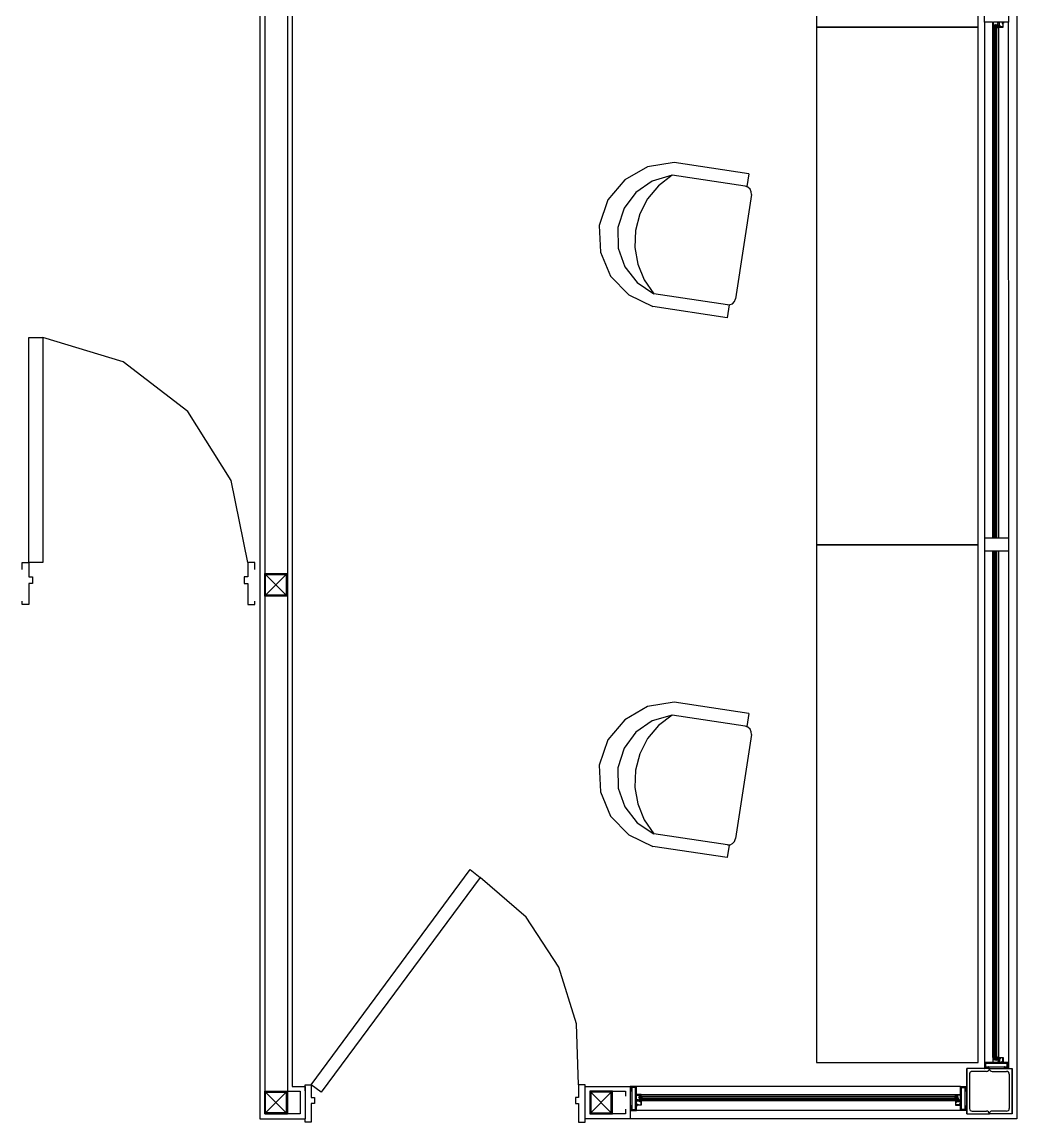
# Model space of a CAD drawing. Header units: metres. Extents: x 2 to 323, y -2 to 254.
# Drawn here: x 165.781 to 168.856, y 38.766 to 42.165 of the extents above; entities that cross this region are included whole.
import ezdxf

# ---------------------------------------------------------------- set-up
doc = ezdxf.new("R2010")
doc.units = ezdxf.units.M
for name, color, linetype in [('0-CARP', 7, 'Continuous'), ('0-CARPINTERIAS', 7, 'Continuous'), ('0-VISTA-005', 7, 'Continuous'), ('0-VISTA-010', 7, 'Continuous'), ('0-VISTA-015', 7, 'Continuous'), ('DURLOCK', 7, 'Continuous'), ('gris 0', 7, 'Continuous'), ('punta 01', 7, 'Continuous'), ('punta 02', 7, 'Continuous')]:
    doc.layers.add(name, color=color, linetype=linetype)

msp = doc.modelspace()

# ---------------------------------------------------------------- linework, layer by layer
for p, q in [((168.027, 41.696), (167.796, 41.731)), ((168.016, 41.658), (167.79, 41.692)), ((168.027, 41.696), (168.021, 41.657)), ((168.035, 41.632), (167.986, 41.31)), ((167.961, 41.291), (167.734, 41.325)), ((167.96, 41.251), (167.731, 41.286)), ((167.966, 41.291), (167.96, 41.251)), ((168.027, 40.028), (167.796, 40.063)), ((168.016, 39.989), (167.79, 40.023)), ((168.027, 40.028), (168.021, 39.988)), ((168.035, 39.964), (167.986, 39.642)), ((167.961, 39.623), (167.734, 39.657)), ((167.96, 39.583), (167.731, 39.617)), ((167.966, 39.622), (167.96, 39.583))]:
    msp.add_line(p, q)
for points in [[(167.796, 41.731), (167.714, 41.718), (167.644, 41.678), (167.592, 41.616), (167.565, 41.537), (167.569, 41.454), (167.6, 41.38), (167.656, 41.322), (167.731, 41.286)], [(167.79, 41.692), (167.729, 41.674), (167.678, 41.639), (167.642, 41.59), (167.622, 41.53), (167.623, 41.467), (167.644, 41.409), (167.682, 41.36), (167.734, 41.325)], [(167.79, 41.692), (167.748, 41.659), (167.714, 41.619), (167.69, 41.573), (167.677, 41.521), (167.675, 41.469), (167.684, 41.417), (167.704, 41.369), (167.734, 41.325)], [(168.035, 41.632), (168.034, 41.641), (168.031, 41.649), (168.024, 41.655), (168.016, 41.658)], [(167.961, 41.291), (167.97, 41.292), (167.977, 41.295), (167.983, 41.302), (167.986, 41.31)], [(167.796, 40.063), (167.714, 40.05), (167.644, 40.009), (167.592, 39.947), (167.565, 39.869), (167.569, 39.786), (167.6, 39.711), (167.656, 39.653), (167.731, 39.617)], [(167.79, 40.023), (167.729, 40.006), (167.678, 39.971), (167.642, 39.921), (167.622, 39.861), (167.623, 39.798), (167.644, 39.74), (167.682, 39.691), (167.734, 39.657)], [(167.79, 40.023), (167.748, 39.991), (167.714, 39.951), (167.69, 39.904), (167.677, 39.853), (167.675, 39.8), (167.684, 39.749), (167.704, 39.7), (167.734, 39.657)], [(168.035, 39.964), (168.034, 39.972), (168.031, 39.98), (168.024, 39.986), (168.016, 39.989)], [(167.961, 39.623), (167.97, 39.623), (167.977, 39.627), (167.983, 39.633), (167.986, 39.642)]]:
    msp.add_lwpolyline(points)
at = {"layer": '0-CARP'}
for p, q in [((168.756, 42.165), (168.756, 42.184)), ((168.779, 42.165), (168.756, 42.165)), ((168.781, 42.15), (168.781, 42.163)), ((168.782, 42.163), (168.782, 42.156)), ((168.782, 42.156), (168.787, 42.156)), ((168.787, 42.154), (168.783, 42.154)), ((168.783, 42.154), (168.783, 42.153)), ((168.792, 42.165), (168.784, 42.165)), ((168.785, 42.154), (168.784, 42.154)), ((168.786, 42.154), (168.785, 42.154)), ((168.787, 42.157), (168.787, 42.155)), ((168.789, 42.158), (168.788, 42.158)), ((168.788, 42.154), (168.788, 42.157)), ((168.793, 42.165), (168.792, 42.165)), ((168.792, 42.165), (168.792, 42.165)), ((168.792, 42.165), (168.792, 42.165)), ((168.797, 42.165), (168.793, 42.165)), ((168.793, 42.165), (168.793, 42.165)), ((168.793, 42.165), (168.793, 42.165)), ((168.796, 42.16), (168.794, 42.155)), ((168.794, 42.155), (168.794, 42.154)), ((168.795, 42.154), (168.795, 42.153)), ((168.798, 42.156), (168.796, 42.16)), ((168.797, 42.162), (168.797, 42.165)), ((168.8, 42.162), (168.797, 42.162)), ((168.798, 42.164), (168.798, 42.164)), ((168.798, 42.153), (168.798, 42.156)), ((168.801, 42.165), (168.799, 42.164)), ((168.813, 42.165), (168.799, 42.165)), ((168.799, 42.164), (168.801, 42.163)), ((168.799, 42.163), (168.8, 42.163)), ((168.801, 42.156), (168.799, 42.156)), ((168.799, 42.154), (168.802, 42.154)), ((168.8, 42.163), (168.801, 42.163)), ((168.802, 42.165), (168.801, 42.165)), ((168.801, 42.163), (168.801, 42.156)), ((168.801, 42.162), (168.801, 42.162)), ((168.802, 42.155), (168.802, 42.165)), ((168.812, 42.165), (168.81, 42.165)), ((168.81, 42.165), (168.81, 42.161)), ((168.81, 42.161), (168.812, 42.161)), ((168.812, 42.163), (168.813, 42.164)), ((168.812, 42.162), (168.812, 42.163)), ((168.812, 42.163), (168.812, 42.163)), ((168.813, 42.162), (168.812, 42.163)), ((168.813, 42.162), (168.812, 42.162)), ((168.812, 42.161), (168.812, 42.151)), ((168.813, 42.165), (168.813, 42.165)), ((168.813, 42.15), (168.813, 42.162)), ((168.814, 42.162), (168.813, 42.162)), ((168.83, 42.165), (168.814, 42.165)), ((168.814, 42.165), (168.814, 42.162)), ((168.83, 42.184), (168.83, 42.165)), ((168.786, 42.15), (168.781, 42.15)), ((168.783, 42.153), (168.783, 42.152)), ((168.783, 42.152), (168.786, 42.152)), ((168.784, 42.152), (168.785, 42.152)), ((168.785, 42.152), (168.786, 42.152)), ((168.787, 42.15), (168.785, 42.15)), ((168.785, 42.15), (168.785, 42.149)), ((168.786, 42.149), (168.787, 42.148)), ((168.787, 42.151), (168.787, 42.15)), ((168.788, 42.149), (168.788, 42.152)), ((168.795, 42.153), (168.795, 42.149)), ((168.795, 42.148), (168.799, 42.149)), ((168.799, 42.152), (168.798, 42.153)), ((168.798, 42.149), (168.798, 42.152)), ((168.798, 42.152), (168.799, 42.152)), ((168.8, 42.15), (168.798, 42.149)), ((168.802, 42.152), (168.799, 42.152)), ((168.799, 42.15), (168.813, 42.15)), ((168.8, 42.149), (168.8, 42.15)), ((168.804, 42.151), (168.804, 42.153)), ((168.812, 42.151), (168.804, 42.151)), ((168.83, 40.57), (168.756, 40.57)), ((168.756, 40.57), (168.756, 40.53)), ((168.83, 40.57), (168.83, 40.53)), ((168.83, 40.53), (168.756, 40.53)), ((168.786, 38.965), (168.781, 38.965)), ((168.781, 38.965), (168.781, 38.952)), ((168.782, 38.952), (168.782, 38.959)), ((168.782, 38.959), (168.787, 38.959)), ((168.783, 38.963), (168.786, 38.963)), ((168.783, 38.962), (168.783, 38.963)), ((168.783, 38.961), (168.783, 38.962)), ((168.787, 38.961), (168.783, 38.961)), ((168.784, 38.963), (168.785, 38.963)), ((168.785, 38.961), (168.784, 38.961)), ((168.785, 38.965), (168.785, 38.966)), ((168.787, 38.965), (168.785, 38.965)), ((168.785, 38.963), (168.786, 38.963)), ((168.786, 38.961), (168.785, 38.961)), ((168.786, 38.966), (168.787, 38.967)), ((168.787, 38.964), (168.787, 38.965)), ((168.787, 38.958), (168.787, 38.961)), ((168.788, 38.966), (168.788, 38.963)), ((168.788, 38.962), (168.788, 38.958)), ((168.794, 38.96), (168.794, 38.961)), ((168.796, 38.955), (168.794, 38.96)), ((168.795, 38.967), (168.799, 38.966)), ((168.795, 38.962), (168.795, 38.966)), ((168.795, 38.961), (168.795, 38.962)), ((168.798, 38.959), (168.796, 38.955)), ((168.8, 38.965), (168.798, 38.966)), ((168.798, 38.966), (168.798, 38.963)), ((168.798, 38.963), (168.799, 38.963)), ((168.799, 38.963), (168.798, 38.962)), ((168.798, 38.962), (168.798, 38.959)), ((168.799, 38.965), (168.813, 38.965)), ((168.802, 38.963), (168.799, 38.963)), ((168.799, 38.961), (168.802, 38.961)), ((168.801, 38.959), (168.799, 38.959)), ((168.8, 38.966), (168.8, 38.965)), ((168.801, 38.952), (168.801, 38.959)), ((168.802, 38.96), (168.802, 38.95)), ((168.812, 38.964), (168.804, 38.964)), ((168.804, 38.964), (168.804, 38.962)), ((168.812, 38.954), (168.812, 38.964)), ((168.813, 38.965), (168.813, 38.953)), ((168.779, 38.95), (168.756, 38.95)), ((168.756, 38.95), (168.756, 38.931)), ((168.756, 38.931), (168.757, 38.931)), ((168.757, 38.937), (168.757, 38.949)), ((168.757, 38.949), (168.773, 38.949)), ((168.757, 38.937), (168.757, 38.937)), ((168.757, 38.935), (168.757, 38.936)), ((168.757, 38.936), (168.757, 38.936)), ((168.768, 38.935), (168.757, 38.935)), ((168.757, 38.931), (168.757, 38.934)), ((168.757, 38.934), (168.762, 38.934)), ((168.759, 38.947), (168.759, 38.937)), ((168.826, 38.947), (168.759, 38.947)), ((168.759, 38.937), (168.826, 38.937)), ((168.762, 38.934), (168.762, 38.934)), ((168.762, 38.934), (168.763, 38.934)), ((168.763, 38.934), (168.768, 38.934)), ((168.768, 38.934), (168.768, 38.933)), ((168.769, 38.933), (168.769, 38.935)), ((168.775, 38.949), (168.81, 38.949)), ((168.792, 38.95), (168.784, 38.95)), ((168.789, 38.957), (168.788, 38.957)), ((168.793, 38.95), (168.792, 38.95)), ((168.792, 38.95), (168.792, 38.95)), ((168.792, 38.95), (168.792, 38.95)), ((168.797, 38.95), (168.793, 38.95)), ((168.793, 38.95), (168.793, 38.95)), ((168.793, 38.95), (168.793, 38.95)), ((168.8, 38.953), (168.797, 38.953)), ((168.797, 38.953), (168.797, 38.95)), ((168.798, 38.951), (168.798, 38.951)), ((168.799, 38.951), (168.801, 38.952)), ((168.799, 38.952), (168.8, 38.952)), ((168.801, 38.95), (168.799, 38.951)), ((168.813, 38.95), (168.799, 38.95)), ((168.8, 38.952), (168.801, 38.952)), ((168.801, 38.953), (168.801, 38.953)), ((168.802, 38.95), (168.801, 38.95)), ((168.81, 38.95), (168.81, 38.954)), ((168.81, 38.954), (168.812, 38.954)), ((168.812, 38.95), (168.81, 38.95)), ((168.813, 38.953), (168.812, 38.953)), ((168.812, 38.953), (168.812, 38.952)), ((168.813, 38.953), (168.812, 38.952)), ((168.812, 38.952), (168.812, 38.952)), ((168.812, 38.952), (168.813, 38.951)), ((168.812, 38.949), (168.828, 38.949)), ((168.814, 38.953), (168.813, 38.953)), ((168.813, 38.951), (168.813, 38.95)), ((168.814, 38.95), (168.814, 38.953)), ((168.83, 38.95), (168.814, 38.95)), ((168.816, 38.935), (168.816, 38.933)), ((168.828, 38.935), (168.817, 38.935)), ((168.817, 38.933), (168.817, 38.934)), ((168.817, 38.934), (168.822, 38.934)), ((168.822, 38.934), (168.823, 38.934)), ((168.823, 38.934), (168.823, 38.934)), ((168.823, 38.934), (168.828, 38.934)), ((168.826, 38.937), (168.826, 38.947)), ((168.828, 38.949), (168.828, 38.937)), ((168.828, 38.937), (168.828, 38.937)), ((168.828, 38.936), (168.828, 38.936)), ((168.828, 38.936), (168.828, 38.935)), ((168.828, 38.934), (168.828, 38.931)), ((168.828, 38.931), (168.83, 38.931)), ((168.83, 38.931), (168.83, 38.95)), ((167.68, 38.876), (167.661, 38.876)), ((167.661, 38.876), (167.661, 38.874)), ((167.661, 38.874), (167.664, 38.874)), ((167.664, 38.863), (167.663, 38.863)), ((167.663, 38.862), (167.665, 38.862)), ((167.664, 38.874), (167.664, 38.869)), ((167.664, 38.869), (167.664, 38.869)), ((167.664, 38.869), (167.664, 38.869)), ((167.664, 38.869), (167.664, 38.863)), ((167.665, 38.863), (167.665, 38.874)), ((167.665, 38.874), (167.665, 38.874)), ((167.665, 38.874), (167.665, 38.874)), ((167.667, 38.874), (167.667, 38.874)), ((167.667, 38.874), (167.678, 38.874)), ((167.678, 38.874), (167.678, 38.858)), ((167.68, 38.853), (167.68, 38.876)), ((168.681, 38.852), (168.681, 38.876)), ((168.681, 38.876), (168.701, 38.876)), ((168.694, 38.874), (168.683, 38.874)), ((168.683, 38.874), (168.683, 38.858)), ((168.694, 38.874), (168.694, 38.874)), ((168.696, 38.863), (168.696, 38.874)), ((168.696, 38.874), (168.696, 38.874)), ((168.696, 38.874), (168.696, 38.874)), ((168.698, 38.862), (168.696, 38.862)), ((168.698, 38.869), (168.697, 38.869)), ((168.697, 38.869), (168.698, 38.869)), ((168.7, 38.874), (168.698, 38.874)), ((168.698, 38.874), (168.698, 38.869)), ((168.698, 38.869), (168.698, 38.863)), ((168.698, 38.863), (168.698, 38.863)), ((168.701, 38.876), (168.7, 38.874)), ((167.678, 38.856), (167.678, 38.821)), ((167.68, 38.84), (167.68, 38.847)), ((167.68, 38.839), (167.68, 38.84)), ((167.68, 38.838), (167.68, 38.839)), ((167.68, 38.839), (167.68, 38.839)), ((167.68, 38.835), (167.68, 38.838)), ((167.68, 38.838), (167.68, 38.838)), ((167.68, 38.838), (167.68, 38.838)), ((167.683, 38.835), (167.68, 38.835)), ((167.68, 38.818), (167.68, 38.833)), ((167.68, 38.833), (167.681, 38.833)), ((167.68, 38.831), (167.681, 38.832)), ((167.68, 38.83), (167.68, 38.831)), ((167.69, 38.83), (167.68, 38.83)), ((167.681, 38.832), (167.682, 38.831)), ((167.695, 38.851), (167.682, 38.851)), ((167.682, 38.849), (167.689, 38.849)), ((167.682, 38.833), (167.682, 38.831)), ((167.682, 38.831), (167.689, 38.831)), ((167.682, 38.831), (167.682, 38.831)), ((167.682, 38.831), (167.682, 38.831)), ((167.683, 38.831), (167.683, 38.835)), ((167.684, 38.835), (167.689, 38.837)), ((167.689, 38.833), (167.684, 38.835)), ((167.687, 38.843), (167.687, 38.843)), ((167.688, 38.844), (167.69, 38.844)), ((167.691, 38.843), (167.688, 38.843)), ((167.689, 38.849), (167.689, 38.845)), ((167.689, 38.831), (167.689, 38.833)), ((167.692, 38.833), (167.689, 38.833)), ((167.69, 38.837), (167.69, 38.837)), ((167.691, 38.845), (167.691, 38.848)), ((167.691, 38.848), (167.692, 38.848)), ((167.691, 38.847), (167.691, 38.847)), ((167.691, 38.845), (167.691, 38.846)), ((167.691, 38.837), (167.692, 38.836)), ((167.691, 38.833), (167.691, 38.83)), ((167.692, 38.848), (167.693, 38.848)), ((167.692, 38.836), (167.696, 38.836)), ((167.693, 38.832), (167.692, 38.833)), ((167.694, 38.828), (167.692, 38.828)), ((167.693, 38.848), (167.693, 38.845)), ((167.693, 38.847), (167.693, 38.847)), ((167.693, 38.846), (167.693, 38.845)), ((167.695, 38.843), (167.693, 38.843)), ((167.695, 38.833), (167.693, 38.833)), ((167.693, 38.833), (167.693, 38.832)), ((167.693, 38.83), (167.693, 38.832)), ((167.694, 38.844), (167.695, 38.844)), ((167.694, 38.819), (167.694, 38.828)), ((167.695, 38.845), (167.695, 38.851)), ((167.695, 38.844), (167.695, 38.846)), ((167.695, 38.846), (167.696, 38.846)), ((167.695, 38.832), (167.695, 38.833)), ((167.695, 38.832), (167.695, 38.818)), ((167.696, 38.832), (167.695, 38.832)), ((167.696, 38.845), (167.696, 38.844)), ((167.697, 38.836), (167.696, 38.832)), ((168.664, 38.836), (168.665, 38.832)), ((168.666, 38.846), (168.665, 38.846)), ((168.665, 38.845), (168.665, 38.844)), ((168.669, 38.836), (168.665, 38.836)), ((168.665, 38.832), (168.666, 38.832)), ((168.666, 38.845), (168.666, 38.851)), ((168.666, 38.851), (168.679, 38.851)), ((168.666, 38.844), (168.666, 38.846)), ((168.668, 38.844), (168.666, 38.844)), ((168.666, 38.843), (168.669, 38.843)), ((168.666, 38.832), (168.666, 38.833)), ((168.666, 38.833), (168.668, 38.833)), ((168.666, 38.832), (168.666, 38.818)), ((168.667, 38.819), (168.667, 38.827)), ((168.667, 38.827), (168.669, 38.827)), ((168.668, 38.848), (168.668, 38.845)), ((168.668, 38.833), (168.668, 38.832)), ((168.668, 38.832), (168.669, 38.833)), ((168.668, 38.83), (168.668, 38.832)), ((168.67, 38.848), (168.669, 38.848)), ((168.669, 38.848), (168.669, 38.848)), ((168.669, 38.847), (168.669, 38.847)), ((168.669, 38.846), (168.669, 38.845)), ((168.67, 38.837), (168.669, 38.836)), ((168.669, 38.833), (168.672, 38.833)), ((168.67, 38.847), (168.67, 38.847)), ((168.67, 38.845), (168.67, 38.846)), ((168.67, 38.843), (168.673, 38.843)), ((168.671, 38.845), (168.671, 38.848)), ((168.674, 38.844), (168.671, 38.844)), ((168.671, 38.837), (168.671, 38.837)), ((168.671, 38.833), (168.671, 38.83)), ((168.671, 38.829), (168.681, 38.829)), ((168.679, 38.849), (168.672, 38.849)), ((168.672, 38.849), (168.672, 38.845)), ((168.677, 38.835), (168.672, 38.837)), ((168.672, 38.833), (168.677, 38.835)), ((168.672, 38.83), (168.672, 38.833)), ((168.679, 38.83), (168.672, 38.83)), ((168.674, 38.843), (168.674, 38.843)), ((168.678, 38.831), (168.678, 38.834)), ((168.678, 38.834), (168.681, 38.834)), ((168.68, 38.832), (168.679, 38.83)), ((168.679, 38.832), (168.679, 38.831)), ((168.679, 38.831), (168.679, 38.831)), ((168.679, 38.831), (168.679, 38.831)), ((168.681, 38.833), (168.68, 38.833)), ((168.681, 38.83), (168.68, 38.832)), ((168.681, 38.84), (168.681, 38.847)), ((168.681, 38.839), (168.681, 38.84)), ((168.681, 38.838), (168.681, 38.839)), ((168.681, 38.839), (168.681, 38.839)), ((168.681, 38.834), (168.681, 38.838)), ((168.681, 38.838), (168.681, 38.838)), ((168.681, 38.838), (168.681, 38.838)), ((168.681, 38.818), (168.681, 38.832)), ((168.681, 38.829), (168.681, 38.83)), ((168.683, 38.856), (168.683, 38.821)), ((167.664, 38.803), (167.661, 38.803)), ((167.661, 38.803), (167.661, 38.802)), ((167.661, 38.802), (167.68, 38.802)), ((167.665, 38.816), (167.663, 38.816)), ((167.663, 38.814), (167.664, 38.814)), ((167.664, 38.814), (167.664, 38.809)), ((167.664, 38.809), (167.664, 38.809)), ((167.664, 38.809), (167.664, 38.808)), ((167.664, 38.808), (167.664, 38.803)), ((167.665, 38.803), (167.665, 38.814)), ((167.665, 38.803), (167.665, 38.803)), ((167.665, 38.803), (167.665, 38.803)), ((167.678, 38.803), (167.667, 38.803)), ((167.667, 38.803), (167.667, 38.803)), ((167.678, 38.819), (167.678, 38.803)), ((167.68, 38.819), (167.68, 38.821)), ((167.68, 38.821), (167.684, 38.821)), ((167.68, 38.818), (167.68, 38.818)), ((167.68, 38.802), (167.68, 38.817)), ((167.68, 38.817), (167.683, 38.817)), ((167.682, 38.819), (167.681, 38.818)), ((167.683, 38.82), (167.682, 38.82)), ((167.682, 38.82), (167.682, 38.819)), ((167.683, 38.818), (167.682, 38.819)), ((167.683, 38.818), (167.683, 38.82)), ((167.695, 38.818), (167.683, 38.818)), ((167.683, 38.817), (167.683, 38.818)), ((167.684, 38.821), (167.684, 38.819)), ((167.684, 38.819), (167.694, 38.819)), ((168.666, 38.818), (168.678, 38.818)), ((168.677, 38.819), (168.667, 38.819)), ((168.681, 38.821), (168.677, 38.821)), ((168.677, 38.821), (168.677, 38.819)), ((168.678, 38.818), (168.678, 38.82)), ((168.678, 38.82), (168.68, 38.82)), ((168.678, 38.818), (168.679, 38.819)), ((168.678, 38.817), (168.678, 38.818)), ((168.681, 38.817), (168.678, 38.817)), ((168.68, 38.82), (168.68, 38.819)), ((168.68, 38.819), (168.681, 38.818)), ((168.681, 38.819), (168.681, 38.821)), ((168.681, 38.818), (168.681, 38.818)), ((168.681, 38.802), (168.681, 38.817)), ((168.701, 38.802), (168.681, 38.802)), ((168.683, 38.819), (168.683, 38.803)), ((168.683, 38.803), (168.694, 38.803)), ((168.694, 38.803), (168.694, 38.803)), ((168.696, 38.816), (168.698, 38.816)), ((168.696, 38.803), (168.696, 38.814)), ((168.696, 38.803), (168.696, 38.803)), ((168.696, 38.803), (168.696, 38.803)), ((168.698, 38.809), (168.697, 38.809)), ((168.697, 38.809), (168.698, 38.808)), ((168.698, 38.814), (168.698, 38.814)), ((168.698, 38.814), (168.698, 38.809)), ((168.698, 38.808), (168.698, 38.803)), ((168.698, 38.803), (168.7, 38.803)), ((168.7, 38.803), (168.701, 38.802))]:
    msp.add_line(p, q, dxfattribs=at)
for points in [[(168.781, 42.163), (168.781, 42.164), (168.78, 42.164), (168.78, 42.165), (168.779, 42.165)], [(168.784, 42.165), (168.783, 42.165), (168.783, 42.164), (168.782, 42.164), (168.782, 42.163)], [(168.783, 42.154), (168.783, 42.154), (168.782, 42.154), (168.782, 42.153), (168.782, 42.153), (168.782, 42.152), (168.782, 42.152), (168.783, 42.152), (168.783, 42.152)], [(168.784, 42.154), (168.784, 42.154), (168.784, 42.154), (168.784, 42.154), (168.783, 42.154)], [(168.785, 42.154), (168.785, 42.154), (168.785, 42.154), (168.785, 42.154), (168.785, 42.154)], [(168.786, 42.154), (168.787, 42.154), (168.787, 42.154), (168.787, 42.154), (168.787, 42.155)], [(168.788, 42.158), (168.788, 42.158), (168.788, 42.158), (168.787, 42.157), (168.787, 42.157)], [(168.787, 42.154), (168.787, 42.154), (168.787, 42.154), (168.787, 42.155), (168.787, 42.155), (168.787, 42.155), (168.787, 42.155), (168.787, 42.156), (168.787, 42.156)], [(168.79, 42.156), (168.79, 42.156), (168.789, 42.156), (168.789, 42.157), (168.788, 42.157)], [(168.79, 42.151), (168.79, 42.152), (168.789, 42.153), (168.789, 42.153), (168.788, 42.154)], [(168.79, 42.156), (168.79, 42.156), (168.79, 42.157), (168.789, 42.157), (168.789, 42.158)], [(168.789, 42.158), (168.789, 42.158), (168.789, 42.158), (168.789, 42.158), (168.789, 42.158)], [(168.794, 42.154), (168.794, 42.154), (168.794, 42.154), (168.794, 42.154), (168.795, 42.154)], [(168.799, 42.165), (168.799, 42.165), (168.798, 42.165), (168.798, 42.165), (168.798, 42.164)], [(168.798, 42.164), (168.798, 42.163), (168.798, 42.163), (168.799, 42.163), (168.799, 42.163)], [(168.799, 42.154), (168.798, 42.154), (168.798, 42.154), (168.798, 42.155), (168.798, 42.155), (168.798, 42.155), (168.798, 42.155), (168.798, 42.156), (168.799, 42.156)], [(168.8, 42.162), (168.8, 42.162), (168.801, 42.162), (168.801, 42.162), (168.801, 42.162)], [(168.802, 42.155), (168.803, 42.155), (168.803, 42.154), (168.804, 42.154), (168.804, 42.153)], [(168.802, 42.154), (168.802, 42.154), (168.802, 42.154), (168.803, 42.153), (168.803, 42.153), (168.803, 42.152), (168.802, 42.152), (168.802, 42.152), (168.802, 42.152)], [(168.812, 42.165), (168.812, 42.165), (168.812, 42.164), (168.813, 42.164), (168.813, 42.164), (168.813, 42.164), (168.812, 42.163), (168.812, 42.163), (168.812, 42.163)], [(168.813, 42.165), (168.813, 42.165), (168.813, 42.165), (168.813, 42.165), (168.813, 42.165)], [(168.783, 42.152), (168.784, 42.152), (168.784, 42.152), (168.784, 42.152), (168.784, 42.152)], [(168.785, 42.152), (168.785, 42.152), (168.785, 42.152), (168.785, 42.152), (168.785, 42.152)], [(168.785, 42.149), (168.786, 42.149), (168.786, 42.149), (168.786, 42.149), (168.786, 42.149)], [(168.786, 42.15), (168.787, 42.15), (168.787, 42.15), (168.787, 42.15), (168.787, 42.151), (168.787, 42.151), (168.787, 42.151), (168.787, 42.152), (168.786, 42.152)], [(168.787, 42.151), (168.787, 42.152), (168.787, 42.152), (168.787, 42.152), (168.786, 42.152)], [(168.788, 42.148), (168.788, 42.148), (168.788, 42.148), (168.788, 42.148), (168.787, 42.148)], [(168.79, 42.151), (168.79, 42.152), (168.789, 42.152), (168.789, 42.152), (168.788, 42.152)], [(168.79, 42.147), (168.79, 42.148), (168.789, 42.149), (168.789, 42.149), (168.788, 42.149)], [(168.79, 42.147), (168.79, 42.148), (168.789, 42.148), (168.789, 42.148), (168.788, 42.148)], [(168.795, 42.149), (168.795, 42.149), (168.795, 42.148), (168.794, 42.148), (168.794, 42.147)], [(168.795, 42.148), (168.795, 42.148), (168.795, 42.148), (168.794, 42.148), (168.794, 42.147)], [(168.799, 42.15), (168.798, 42.15), (168.798, 42.15), (168.798, 42.15), (168.798, 42.151), (168.798, 42.151), (168.798, 42.151), (168.798, 42.152), (168.799, 42.152)], [(168.799, 42.149), (168.799, 42.149), (168.8, 42.149), (168.8, 42.149), (168.8, 42.149)], [(168.783, 38.963), (168.783, 38.963), (168.782, 38.963), (168.782, 38.963), (168.782, 38.962), (168.782, 38.962), (168.782, 38.961), (168.783, 38.961), (168.783, 38.961)], [(168.784, 38.963), (168.784, 38.963), (168.784, 38.963), (168.784, 38.963), (168.783, 38.963)], [(168.783, 38.961), (168.784, 38.961), (168.784, 38.961), (168.784, 38.961), (168.784, 38.961)], [(168.786, 38.966), (168.786, 38.966), (168.786, 38.966), (168.786, 38.966), (168.785, 38.966)], [(168.785, 38.963), (168.785, 38.963), (168.785, 38.963), (168.785, 38.963), (168.785, 38.963)], [(168.785, 38.961), (168.785, 38.961), (168.785, 38.961), (168.785, 38.961), (168.785, 38.961)], [(168.786, 38.963), (168.787, 38.963), (168.787, 38.964), (168.787, 38.964), (168.787, 38.964), (168.787, 38.965), (168.787, 38.965), (168.787, 38.965), (168.786, 38.965)], [(168.786, 38.963), (168.787, 38.963), (168.787, 38.963), (168.787, 38.963), (168.787, 38.964)], [(168.787, 38.961), (168.787, 38.961), (168.787, 38.961), (168.787, 38.961), (168.786, 38.961)], [(168.787, 38.967), (168.788, 38.967), (168.788, 38.967), (168.788, 38.967), (168.788, 38.967)], [(168.787, 38.959), (168.787, 38.959), (168.787, 38.96), (168.787, 38.96), (168.787, 38.96), (168.787, 38.96), (168.787, 38.961), (168.787, 38.961), (168.787, 38.961)], [(168.788, 38.967), (168.789, 38.967), (168.789, 38.967), (168.79, 38.967), (168.79, 38.968)], [(168.788, 38.966), (168.789, 38.966), (168.789, 38.966), (168.79, 38.967), (168.79, 38.968)], [(168.788, 38.963), (168.789, 38.963), (168.789, 38.963), (168.79, 38.963), (168.79, 38.964)], [(168.788, 38.962), (168.789, 38.962), (168.789, 38.962), (168.79, 38.963), (168.79, 38.964)], [(168.788, 38.958), (168.789, 38.958), (168.789, 38.959), (168.79, 38.959), (168.79, 38.959)], [(168.789, 38.957), (168.789, 38.958), (168.79, 38.958), (168.79, 38.959), (168.79, 38.959)], [(168.794, 38.968), (168.794, 38.967), (168.795, 38.967), (168.795, 38.967), (168.795, 38.967)], [(168.794, 38.968), (168.794, 38.967), (168.795, 38.967), (168.795, 38.966), (168.795, 38.966)], [(168.795, 38.961), (168.794, 38.961), (168.794, 38.961), (168.794, 38.961), (168.794, 38.961)], [(168.799, 38.963), (168.798, 38.963), (168.798, 38.964), (168.798, 38.964), (168.798, 38.964), (168.798, 38.965), (168.798, 38.965), (168.798, 38.965), (168.799, 38.965)], [(168.799, 38.959), (168.798, 38.959), (168.798, 38.96), (168.798, 38.96), (168.798, 38.96), (168.798, 38.96), (168.798, 38.961), (168.798, 38.961), (168.799, 38.961)], [(168.8, 38.966), (168.8, 38.966), (168.8, 38.966), (168.799, 38.966), (168.799, 38.966)], [(168.802, 38.963), (168.802, 38.963), (168.802, 38.963), (168.803, 38.963), (168.803, 38.962), (168.803, 38.962), (168.802, 38.961), (168.802, 38.961), (168.802, 38.961)], [(168.804, 38.962), (168.804, 38.961), (168.803, 38.961), (168.803, 38.96), (168.802, 38.96)], [(168.757, 38.936), (168.757, 38.936), (168.758, 38.936), (168.758, 38.936), (168.758, 38.936), (168.758, 38.937), (168.758, 38.937), (168.757, 38.937), (168.757, 38.937)], [(168.769, 38.935), (168.769, 38.935), (168.769, 38.935), (168.769, 38.935), (168.769, 38.936), (168.769, 38.936), (168.768, 38.936), (168.768, 38.935), (168.768, 38.935)], [(168.768, 38.933), (168.768, 38.933), (168.768, 38.932), (168.768, 38.932), (168.769, 38.932), (168.769, 38.932), (168.769, 38.932), (168.769, 38.933), (168.769, 38.933)], [(168.773, 38.949), (168.773, 38.948), (168.774, 38.948), (168.774, 38.948), (168.774, 38.948), (168.774, 38.948), (168.775, 38.948), (168.775, 38.948), (168.775, 38.949)], [(168.779, 38.95), (168.78, 38.95), (168.78, 38.951), (168.781, 38.951), (168.781, 38.952)], [(168.782, 38.952), (168.782, 38.951), (168.783, 38.951), (168.783, 38.95), (168.784, 38.95)], [(168.787, 38.958), (168.787, 38.958), (168.788, 38.957), (168.788, 38.957), (168.788, 38.957)], [(168.789, 38.957), (168.789, 38.957), (168.789, 38.957), (168.789, 38.957), (168.789, 38.957)], [(168.799, 38.952), (168.799, 38.952), (168.798, 38.952), (168.798, 38.952), (168.798, 38.951)], [(168.798, 38.951), (168.798, 38.95), (168.798, 38.95), (168.799, 38.95), (168.799, 38.95)], [(168.801, 38.953), (168.801, 38.953), (168.801, 38.953), (168.8, 38.953), (168.8, 38.953)], [(168.81, 38.949), (168.81, 38.948), (168.811, 38.948), (168.811, 38.948), (168.811, 38.948), (168.811, 38.948), (168.812, 38.948), (168.812, 38.948), (168.812, 38.949)], [(168.812, 38.952), (168.812, 38.952), (168.812, 38.952), (168.813, 38.951), (168.813, 38.951), (168.813, 38.951), (168.812, 38.951), (168.812, 38.951), (168.812, 38.95)], [(168.813, 38.95), (168.813, 38.95), (168.813, 38.95), (168.813, 38.95), (168.813, 38.95)], [(168.817, 38.935), (168.817, 38.935), (168.817, 38.936), (168.817, 38.936), (168.816, 38.936), (168.816, 38.935), (168.816, 38.935), (168.816, 38.935), (168.816, 38.935)], [(168.816, 38.933), (168.816, 38.933), (168.816, 38.932), (168.816, 38.932), (168.817, 38.932), (168.817, 38.932), (168.817, 38.932), (168.817, 38.933), (168.817, 38.933)], [(168.828, 38.937), (168.828, 38.937), (168.828, 38.937), (168.827, 38.937), (168.827, 38.936), (168.827, 38.936), (168.828, 38.936), (168.828, 38.936), (168.828, 38.936)], [(167.663, 38.863), (167.662, 38.863), (167.662, 38.863), (167.662, 38.863), (167.662, 38.863), (167.662, 38.862), (167.662, 38.862), (167.662, 38.862), (167.663, 38.862)], [(167.665, 38.874), (167.665, 38.874), (167.666, 38.874), (167.666, 38.874), (167.666, 38.874), (167.666, 38.874), (167.667, 38.874), (167.667, 38.874), (167.667, 38.874)], [(167.665, 38.862), (167.665, 38.862), (167.665, 38.862), (167.665, 38.862), (167.665, 38.862), (167.665, 38.863), (167.665, 38.863), (167.665, 38.863), (167.665, 38.863)], [(167.678, 38.858), (167.678, 38.858), (167.678, 38.858), (167.678, 38.858), (167.678, 38.857), (167.678, 38.857), (167.678, 38.857), (167.678, 38.856), (167.678, 38.856)], [(168.683, 38.856), (168.683, 38.856), (168.683, 38.857), (168.683, 38.857), (168.683, 38.857), (168.683, 38.857), (168.683, 38.858), (168.683, 38.858), (168.683, 38.858)], [(168.694, 38.874), (168.694, 38.874), (168.694, 38.874), (168.695, 38.874), (168.695, 38.874), (168.695, 38.874), (168.696, 38.874), (168.696, 38.874), (168.696, 38.874)], [(168.696, 38.863), (168.696, 38.863), (168.696, 38.863), (168.696, 38.863), (168.696, 38.862), (168.696, 38.862), (168.696, 38.862), (168.696, 38.862), (168.696, 38.862)], [(168.698, 38.862), (168.699, 38.862), (168.699, 38.862), (168.699, 38.862), (168.699, 38.863), (168.699, 38.863), (168.699, 38.863), (168.699, 38.863), (168.698, 38.863)], [(167.68, 38.853), (167.68, 38.852), (167.68, 38.851), (167.681, 38.851), (167.682, 38.851)], [(167.682, 38.849), (167.681, 38.849), (167.68, 38.849), (167.68, 38.848), (167.68, 38.847)], [(167.68, 38.833), (167.68, 38.833), (167.68, 38.833), (167.68, 38.833), (167.68, 38.833)], [(167.682, 38.833), (167.682, 38.833), (167.682, 38.833), (167.681, 38.833), (167.681, 38.833)], [(167.682, 38.831), (167.683, 38.831), (167.683, 38.831), (167.683, 38.831), (167.683, 38.831)], [(167.688, 38.844), (167.687, 38.844), (167.687, 38.844), (167.687, 38.844), (167.687, 38.843)], [(167.687, 38.842), (167.688, 38.842), (167.688, 38.842), (167.688, 38.841), (167.689, 38.841)], [(167.688, 38.843), (167.688, 38.842), (167.688, 38.842), (167.689, 38.842), (167.689, 38.841)], [(167.689, 38.845), (167.689, 38.844), (167.689, 38.844), (167.69, 38.844), (167.69, 38.844), (167.69, 38.844), (167.69, 38.844), (167.691, 38.844), (167.691, 38.845)], [(167.69, 38.837), (167.69, 38.837), (167.69, 38.837), (167.69, 38.837), (167.689, 38.837)], [(167.689, 38.833), (167.689, 38.833), (167.689, 38.833), (167.69, 38.833), (167.69, 38.833), (167.69, 38.833), (167.69, 38.833), (167.691, 38.833), (167.691, 38.833)], [(167.69, 38.844), (167.691, 38.844), (167.691, 38.844), (167.691, 38.844), (167.691, 38.845)], [(167.691, 38.837), (167.691, 38.837), (167.691, 38.837), (167.691, 38.837), (167.69, 38.837)], [(167.692, 38.828), (167.691, 38.828), (167.69, 38.828), (167.69, 38.829), (167.69, 38.83)], [(167.693, 38.848), (167.693, 38.848), (167.693, 38.849), (167.692, 38.849), (167.692, 38.849), (167.691, 38.849), (167.691, 38.849), (167.691, 38.848), (167.691, 38.848)], [(167.691, 38.848), (167.691, 38.848), (167.691, 38.848), (167.691, 38.847), (167.691, 38.847)], [(167.691, 38.847), (167.691, 38.847), (167.691, 38.847), (167.691, 38.846), (167.691, 38.846)], [(167.691, 38.847), (167.691, 38.847), (167.691, 38.847), (167.691, 38.847), (167.691, 38.847)], [(167.691, 38.846), (167.691, 38.846), (167.691, 38.846), (167.691, 38.846), (167.691, 38.846)], [(167.691, 38.843), (167.692, 38.842), (167.692, 38.842), (167.693, 38.842), (167.693, 38.841)], [(167.693, 38.83), (167.693, 38.829), (167.693, 38.829), (167.692, 38.829), (167.692, 38.829), (167.691, 38.829), (167.691, 38.829), (167.691, 38.829), (167.691, 38.83)], [(167.693, 38.847), (167.693, 38.847), (167.693, 38.848), (167.693, 38.848), (167.693, 38.848)], [(167.693, 38.847), (167.693, 38.847), (167.693, 38.847), (167.693, 38.847), (167.693, 38.847)], [(167.693, 38.846), (167.693, 38.846), (167.693, 38.847), (167.693, 38.847), (167.693, 38.847)], [(167.693, 38.846), (167.693, 38.846), (167.693, 38.846), (167.693, 38.846), (167.693, 38.846)], [(167.693, 38.845), (167.693, 38.844), (167.693, 38.844), (167.694, 38.844), (167.694, 38.844), (167.695, 38.844), (167.695, 38.844), (167.695, 38.844), (167.695, 38.845)], [(167.693, 38.845), (167.693, 38.844), (167.693, 38.844), (167.693, 38.844), (167.694, 38.844)], [(167.693, 38.843), (167.693, 38.842), (167.693, 38.842), (167.693, 38.842), (167.693, 38.841)], [(167.693, 38.832), (167.693, 38.833), (167.693, 38.833), (167.694, 38.833), (167.694, 38.833), (167.695, 38.833), (167.695, 38.833), (167.695, 38.833), (167.695, 38.832)], [(167.695, 38.843), (167.696, 38.842), (167.696, 38.842), (167.697, 38.842), (167.698, 38.841)], [(167.696, 38.845), (167.696, 38.846), (167.696, 38.846), (167.696, 38.846), (167.696, 38.846)], [(167.696, 38.844), (167.696, 38.844), (167.697, 38.843), (167.697, 38.843), (167.697, 38.843)], [(167.698, 38.837), (167.697, 38.837), (167.697, 38.837), (167.696, 38.837), (167.696, 38.836)], [(167.696, 38.832), (167.696, 38.832), (167.696, 38.832), (167.696, 38.832), (167.696, 38.832)], [(167.697, 38.843), (167.697, 38.842), (167.697, 38.842), (167.697, 38.842), (167.698, 38.841)], [(167.698, 38.837), (167.697, 38.837), (167.697, 38.837), (167.697, 38.836), (167.697, 38.836)], [(168.664, 38.841), (168.664, 38.842), (168.664, 38.842), (168.664, 38.842), (168.665, 38.843)], [(168.664, 38.841), (168.664, 38.841), (168.665, 38.842), (168.665, 38.842), (168.666, 38.843)], [(168.664, 38.836), (168.664, 38.836), (168.664, 38.837), (168.664, 38.837), (168.664, 38.837)], [(168.665, 38.836), (168.665, 38.836), (168.665, 38.837), (168.664, 38.837), (168.664, 38.837)], [(168.665, 38.846), (168.665, 38.846), (168.665, 38.846), (168.665, 38.846), (168.665, 38.845)], [(168.665, 38.843), (168.665, 38.843), (168.665, 38.843), (168.665, 38.844), (168.665, 38.844)], [(168.665, 38.832), (168.665, 38.832), (168.665, 38.832), (168.665, 38.832), (168.665, 38.832)], [(168.666, 38.845), (168.666, 38.844), (168.666, 38.844), (168.667, 38.844), (168.667, 38.844), (168.667, 38.844), (168.668, 38.844), (168.668, 38.844), (168.668, 38.845)], [(168.666, 38.832), (168.666, 38.833), (168.666, 38.833), (168.667, 38.833), (168.667, 38.833), (168.667, 38.833), (168.668, 38.833), (168.668, 38.833), (168.668, 38.832)], [(168.671, 38.848), (168.67, 38.848), (168.67, 38.849), (168.67, 38.849), (168.669, 38.849), (168.669, 38.849), (168.668, 38.849), (168.668, 38.848), (168.668, 38.848)], [(168.669, 38.848), (168.668, 38.848), (168.668, 38.847), (168.668, 38.847), (168.668, 38.847)], [(168.669, 38.847), (168.668, 38.847), (168.668, 38.847), (168.668, 38.847), (168.668, 38.847)], [(168.669, 38.847), (168.668, 38.847), (168.668, 38.846), (168.668, 38.846), (168.668, 38.846)], [(168.669, 38.846), (168.668, 38.846), (168.668, 38.846), (168.668, 38.846), (168.668, 38.846)], [(168.668, 38.844), (168.668, 38.844), (168.668, 38.844), (168.668, 38.844), (168.669, 38.845)], [(168.668, 38.841), (168.668, 38.842), (168.668, 38.842), (168.668, 38.842), (168.669, 38.843)], [(168.668, 38.841), (168.668, 38.841), (168.669, 38.842), (168.669, 38.842), (168.67, 38.843)], [(168.671, 38.83), (168.67, 38.829), (168.67, 38.829), (168.67, 38.829), (168.669, 38.828), (168.669, 38.829), (168.668, 38.829), (168.668, 38.829), (168.668, 38.83)], [(168.671, 38.829), (168.671, 38.829), (168.671, 38.828), (168.67, 38.828), (168.669, 38.827)], [(168.67, 38.847), (168.67, 38.847), (168.67, 38.847), (168.67, 38.848), (168.67, 38.848)], [(168.67, 38.846), (168.67, 38.846), (168.67, 38.846), (168.67, 38.847), (168.67, 38.847)], [(168.67, 38.847), (168.67, 38.847), (168.67, 38.847), (168.67, 38.847), (168.67, 38.847)], [(168.67, 38.846), (168.67, 38.846), (168.67, 38.846), (168.67, 38.846), (168.67, 38.846)], [(168.67, 38.845), (168.67, 38.844), (168.67, 38.844), (168.67, 38.844), (168.671, 38.844)], [(168.671, 38.837), (168.671, 38.837), (168.67, 38.837), (168.67, 38.837), (168.67, 38.837)], [(168.671, 38.845), (168.671, 38.844), (168.671, 38.844), (168.671, 38.844), (168.671, 38.844), (168.672, 38.844), (168.672, 38.844), (168.672, 38.844), (168.672, 38.845)], [(168.672, 38.837), (168.672, 38.837), (168.672, 38.837), (168.671, 38.837), (168.671, 38.837)], [(168.671, 38.833), (168.671, 38.833), (168.671, 38.833), (168.671, 38.833), (168.671, 38.833), (168.672, 38.833), (168.672, 38.833), (168.672, 38.833), (168.672, 38.833)], [(168.672, 38.841), (168.673, 38.842), (168.673, 38.842), (168.673, 38.842), (168.673, 38.843)], [(168.672, 38.841), (168.673, 38.841), (168.673, 38.842), (168.674, 38.842), (168.674, 38.842)], [(168.674, 38.843), (168.674, 38.844), (168.674, 38.844), (168.674, 38.844), (168.674, 38.844)], [(168.678, 38.831), (168.678, 38.831), (168.678, 38.831), (168.679, 38.831), (168.679, 38.831)], [(168.679, 38.851), (168.68, 38.851), (168.681, 38.851), (168.681, 38.852), (168.681, 38.852)], [(168.681, 38.847), (168.681, 38.848), (168.681, 38.849), (168.68, 38.849), (168.679, 38.849)], [(168.68, 38.833), (168.68, 38.833), (168.68, 38.833), (168.679, 38.833), (168.679, 38.832)], [(168.681, 38.832), (168.681, 38.833), (168.681, 38.833), (168.681, 38.833), (168.681, 38.833)], [(167.663, 38.816), (167.662, 38.816), (167.662, 38.815), (167.662, 38.815), (167.662, 38.815), (167.662, 38.815), (167.662, 38.814), (167.662, 38.814), (167.663, 38.814)], [(167.665, 38.814), (167.665, 38.814), (167.665, 38.815), (167.665, 38.815), (167.665, 38.815), (167.665, 38.815), (167.665, 38.815), (167.665, 38.816), (167.665, 38.816)], [(167.667, 38.803), (167.667, 38.803), (167.667, 38.804), (167.666, 38.804), (167.666, 38.804), (167.666, 38.804), (167.666, 38.804), (167.665, 38.803), (167.665, 38.803)], [(167.678, 38.821), (167.678, 38.821), (167.678, 38.821), (167.678, 38.821), (167.678, 38.82), (167.678, 38.82), (167.678, 38.82), (167.678, 38.819), (167.678, 38.819)], [(167.682, 38.819), (167.682, 38.819), (167.681, 38.819), (167.681, 38.819), (167.681, 38.819), (167.681, 38.819), (167.681, 38.819), (167.68, 38.819), (167.68, 38.819)], [(167.68, 38.818), (167.68, 38.818), (167.68, 38.818), (167.68, 38.818), (167.68, 38.818)], [(167.682, 38.819), (167.682, 38.819), (167.682, 38.819), (167.682, 38.819), (167.682, 38.819)], [(168.68, 38.819), (168.679, 38.819), (168.679, 38.819), (168.679, 38.819), (168.679, 38.819)], [(168.681, 38.819), (168.681, 38.819), (168.681, 38.819), (168.68, 38.819), (168.68, 38.819), (168.68, 38.819), (168.68, 38.819), (168.68, 38.819), (168.68, 38.819)], [(168.681, 38.818), (168.681, 38.818), (168.681, 38.818), (168.681, 38.818), (168.681, 38.818)], [(168.683, 38.819), (168.683, 38.819), (168.683, 38.82), (168.683, 38.82), (168.683, 38.82), (168.683, 38.82), (168.683, 38.821), (168.683, 38.821), (168.683, 38.821)], [(168.696, 38.803), (168.696, 38.803), (168.696, 38.804), (168.695, 38.804), (168.695, 38.804), (168.695, 38.804), (168.694, 38.804), (168.694, 38.803), (168.694, 38.803)], [(168.696, 38.816), (168.696, 38.815), (168.696, 38.815), (168.696, 38.815), (168.696, 38.815), (168.696, 38.815), (168.696, 38.814), (168.696, 38.814), (168.696, 38.814)], [(168.698, 38.814), (168.699, 38.814), (168.699, 38.814), (168.699, 38.814), (168.699, 38.815), (168.699, 38.815), (168.699, 38.815), (168.699, 38.815), (168.698, 38.816)]]:
    msp.add_lwpolyline(points, dxfattribs=at)
for points in [[(168.784, 42.154), (168.784, 42.154), (168.784, 42.154), (168.784, 42.154), (168.784, 42.154)], [(168.785, 42.154), (168.785, 42.154), (168.785, 42.154), (168.785, 42.154), (168.785, 42.154)], [(168.794, 42.155), (168.794, 42.155), (168.794, 42.155), (168.794, 42.155), (168.794, 42.155)], [(168.799, 42.164), (168.799, 42.164), (168.799, 42.164), (168.799, 42.164), (168.799, 42.164), (168.799, 42.164), (168.799, 42.164), (168.799, 42.164), (168.799, 42.164)], [(168.8, 42.163), (168.8, 42.163), (168.8, 42.163), (168.8, 42.163), (168.8, 42.163)], [(168.801, 42.162), (168.801, 42.163), (168.801, 42.163), (168.801, 42.163), (168.801, 42.162)], [(168.812, 42.163), (168.812, 42.163), (168.812, 42.163), (168.812, 42.163), (168.812, 42.163)], [(168.813, 42.164), (168.813, 42.164), (168.813, 42.164), (168.813, 42.164), (168.813, 42.164)], [(168.813, 42.162), (168.813, 42.162), (168.813, 42.162), (168.813, 42.162), (168.813, 42.162)], [(168.784, 42.152), (168.784, 42.152), (168.784, 42.152), (168.784, 42.152), (168.784, 42.152)], [(168.785, 42.152), (168.785, 42.152), (168.785, 42.152), (168.785, 42.152), (168.785, 42.152)], [(168.784, 38.963), (168.784, 38.963), (168.784, 38.963), (168.784, 38.963), (168.784, 38.963)], [(168.784, 38.961), (168.784, 38.961), (168.784, 38.961), (168.784, 38.961), (168.784, 38.961)], [(168.785, 38.963), (168.785, 38.963), (168.785, 38.963), (168.785, 38.963), (168.785, 38.963)], [(168.785, 38.961), (168.785, 38.961), (168.785, 38.961), (168.785, 38.961), (168.785, 38.961)], [(168.794, 38.96), (168.794, 38.96), (168.794, 38.96), (168.794, 38.96), (168.794, 38.96)], [(168.799, 38.951), (168.799, 38.951), (168.799, 38.951), (168.799, 38.951), (168.799, 38.951), (168.799, 38.951), (168.799, 38.951), (168.799, 38.951), (168.799, 38.951)], [(168.8, 38.952), (168.8, 38.952), (168.8, 38.952), (168.8, 38.952), (168.8, 38.952)], [(168.801, 38.952), (168.801, 38.952), (168.801, 38.952), (168.801, 38.952), (168.801, 38.952)], [(168.812, 38.952), (168.812, 38.952), (168.812, 38.952), (168.812, 38.952), (168.812, 38.952)], [(168.813, 38.953), (168.813, 38.953), (168.813, 38.953), (168.813, 38.953), (168.813, 38.953)], [(168.813, 38.951), (168.813, 38.951), (168.813, 38.951), (168.813, 38.951), (168.813, 38.951)], [(167.681, 38.832), (167.681, 38.832), (167.681, 38.832), (167.681, 38.832), (167.681, 38.832), (167.681, 38.832), (167.681, 38.832), (167.681, 38.832), (167.681, 38.832)], [(167.682, 38.831), (167.682, 38.831), (167.682, 38.831), (167.682, 38.831), (167.682, 38.831)], [(167.682, 38.831), (167.682, 38.831), (167.682, 38.831), (167.682, 38.831), (167.682, 38.831)], [(167.687, 38.843), (167.687, 38.843), (167.687, 38.842), (167.687, 38.843), (167.687, 38.843)], [(168.674, 38.842), (168.674, 38.842), (168.674, 38.842), (168.674, 38.842), (168.674, 38.842)], [(168.679, 38.831), (168.679, 38.831), (168.679, 38.831), (168.679, 38.831), (168.679, 38.831)], [(168.679, 38.831), (168.679, 38.831), (168.679, 38.831), (168.679, 38.831), (168.679, 38.831)], [(168.68, 38.832), (168.68, 38.832), (168.68, 38.832), (168.68, 38.832), (168.68, 38.832), (168.68, 38.832), (168.68, 38.832), (168.68, 38.832), (168.68, 38.832)], [(167.68, 38.818), (167.68, 38.818), (167.68, 38.818), (167.68, 38.818), (167.68, 38.818)], [(167.683, 38.818), (167.683, 38.818), (167.683, 38.818), (167.683, 38.818), (167.683, 38.818)], [(167.689, 38.818), (167.689, 38.818), (167.689, 38.818), (167.689, 38.818), (167.689, 38.818), (167.689, 38.818), (167.689, 38.818), (167.689, 38.818), (167.689, 38.818), (167.689, 38.818), (167.689, 38.818), (167.689, 38.818), (167.689, 38.818)], [(168.678, 38.818), (168.678, 38.818), (168.678, 38.818), (168.678, 38.818), (168.678, 38.818)], [(168.681, 38.818), (168.681, 38.818), (168.681, 38.818), (168.681, 38.818), (168.681, 38.818)]]:
    msp.add_lwpolyline(points, close=True, dxfattribs=at)
at = {"layer": '0-CARPINTERIAS'}
for p, q in [((168.756, 42.165), (168.756, 40.57)), ((168.79, 42.157), (168.794, 42.157)), ((168.79, 40.57), (168.79, 42.157)), ((168.791, 40.57), (168.791, 42.157)), ((168.792, 40.57), (168.792, 42.157)), ((168.793, 40.57), (168.793, 42.157)), ((168.794, 40.57), (168.794, 42.157)), ((168.829, 42.165), (168.83, 40.57)), ((168.781, 40.57), (168.781, 42.15)), ((168.785, 40.57), (168.785, 42.149)), ((168.8, 40.57), (168.8, 42.149)), ((168.756, 40.53), (168.756, 38.95)), ((168.781, 38.965), (168.781, 40.53)), ((168.785, 38.965), (168.785, 40.53)), ((168.79, 38.958), (168.79, 40.53)), ((168.791, 38.958), (168.791, 40.53)), ((168.792, 38.958), (168.792, 40.53)), ((168.793, 38.958), (168.793, 40.53)), ((168.794, 38.958), (168.794, 40.53)), ((168.8, 38.965), (168.8, 40.53)), ((168.83, 40.53), (168.83, 38.931)), ((168.79, 38.958), (168.794, 38.958)), ((167.677, 38.873), (167.666, 38.873)), ((167.666, 38.873), (167.666, 38.805)), ((167.677, 38.805), (167.677, 38.873)), ((168.681, 38.876), (167.68, 38.876)), ((168.684, 38.873), (168.695, 38.873)), ((168.684, 38.805), (168.684, 38.873)), ((168.695, 38.873), (168.695, 38.805)), ((167.688, 38.841), (168.674, 38.841)), ((167.688, 38.841), (167.688, 38.837)), ((167.688, 38.84), (168.674, 38.84)), ((167.688, 38.839), (168.674, 38.839)), ((167.688, 38.838), (168.674, 38.838)), ((167.688, 38.837), (168.674, 38.837)), ((167.695, 38.851), (168.666, 38.851)), ((167.695, 38.832), (168.666, 38.832)), ((167.696, 38.846), (168.666, 38.846)), ((168.674, 38.841), (168.674, 38.837)), ((167.666, 38.805), (167.677, 38.805)), ((168.701, 38.802), (167.68, 38.802)), ((168.695, 38.805), (168.684, 38.805))]:
    msp.add_line(p, q, dxfattribs=at)
msp.add_lwpolyline([(165.802, 40.495), (165.802, 41.19), (165.845, 41.19), (165.845, 40.495), (165.802, 40.495)], close=True, dxfattribs=at)
for points in [[(166.479, 40.495), (166.427, 40.749), (166.293, 40.962), (166.094, 41.115), (165.845, 41.19)], [(165.781, 40.473), (165.781, 40.495), (165.802, 40.495), (165.802, 40.451), (165.813, 40.451), (165.813, 40.43), (165.802, 40.43), (165.802, 40.365), (165.781, 40.365), (165.781, 40.376)], [(166.501, 40.473), (166.501, 40.495), (166.479, 40.495), (166.479, 40.451), (166.468, 40.451), (166.468, 40.43), (166.479, 40.43), (166.479, 40.365), (166.501, 40.365), (166.501, 40.376)]]:
    msp.add_lwpolyline(points, dxfattribs=at)
at = {"layer": '0-VISTA-005'}
for p, q in [((166.597, 40.394), (166.534, 40.458)), ((166.597, 40.458), (166.534, 40.394)), ((166.597, 38.794), (166.534, 38.858)), ((166.597, 38.858), (166.534, 38.794)), ((167.539, 38.794), (167.602, 38.858)), ((167.539, 38.858), (167.602, 38.794))]:
    msp.add_line(p, q, dxfattribs=at)
for points in [[(166.531, 40.461), (166.601, 40.461), (166.601, 40.391), (166.531, 40.391), (166.531, 40.461)], [(166.534, 40.458), (166.597, 40.458), (166.597, 40.394), (166.534, 40.394), (166.534, 40.458)], [(166.531, 38.861), (166.601, 38.861), (166.601, 38.791), (166.531, 38.791), (166.531, 38.861)], [(166.534, 38.858), (166.597, 38.858), (166.597, 38.794), (166.534, 38.794), (166.534, 38.858)], [(167.606, 38.861), (167.536, 38.861), (167.536, 38.791), (167.606, 38.791), (167.606, 38.861)], [(167.602, 38.858), (167.539, 38.858), (167.539, 38.794), (167.602, 38.794), (167.602, 38.858)]]:
    msp.add_lwpolyline(points, close=True, dxfattribs=at)
at = {"layer": '0-VISTA-010'}
for p, q in [((168.771, 38.931), (168.701, 38.931)), ((168.701, 38.931), (168.701, 38.791)), ((168.701, 38.791), (168.701, 38.931)), ((168.771, 38.931), (168.771, 38.931)), ((168.771, 38.931), (168.771, 38.931)), ((168.771, 38.931), (168.771, 38.931)), ((168.771, 38.931), (168.841, 38.931)), ((168.771, 38.931), (168.771, 38.931)), ((168.771, 38.931), (168.771, 38.931)), ((168.841, 38.931), (168.841, 38.791)), ((168.841, 38.791), (168.841, 38.931)), ((168.709, 38.914), (168.709, 38.808)), ((168.762, 38.922), (168.717, 38.922)), ((168.779, 38.922), (168.824, 38.922)), ((168.832, 38.914), (168.832, 38.808)), ((168.701, 38.791), (168.771, 38.791)), ((168.717, 38.799), (168.762, 38.799)), ((168.771, 38.791), (168.771, 38.791)), ((168.771, 38.791), (168.771, 38.791)), ((168.771, 38.791), (168.771, 38.791)), ((168.841, 38.791), (168.771, 38.791)), ((168.771, 38.791), (168.771, 38.791)), ((168.824, 38.799), (168.779, 38.799))]:
    msp.add_line(p, q, dxfattribs=at)
for points in [[(168.736, 43.75), (168.236, 43.75), (168.236, 42.15), (168.736, 42.15), (168.736, 43.75)], [(168.736, 42.15), (168.236, 42.15), (168.236, 40.55), (168.736, 40.55), (168.736, 42.15)], [(168.736, 40.55), (168.236, 40.55), (168.236, 38.95), (168.736, 38.95), (168.736, 40.55)]]:
    msp.add_lwpolyline(points, close=True, dxfattribs=at)
for points in [[(168.762, 38.922), (168.765, 38.923), (168.768, 38.925), (168.77, 38.927), (168.771, 38.931)], [(168.771, 38.931), (168.771, 38.927), (168.773, 38.925), (168.776, 38.923), (168.779, 38.922)], [(168.717, 38.922), (168.716, 38.922), (168.714, 38.922), (168.713, 38.921), (168.711, 38.92), (168.71, 38.919), (168.71, 38.917), (168.709, 38.916), (168.709, 38.914)], [(168.832, 38.914), (168.832, 38.917), (168.83, 38.92), (168.827, 38.922), (168.824, 38.922)], [(168.709, 38.808), (168.71, 38.804), (168.711, 38.802), (168.714, 38.8), (168.717, 38.799)], [(168.771, 38.791), (168.77, 38.794), (168.768, 38.797), (168.765, 38.799), (168.762, 38.799)], [(168.779, 38.799), (168.777, 38.799), (168.776, 38.799), (168.774, 38.798), (168.773, 38.797), (168.772, 38.795), (168.771, 38.794), (168.771, 38.792), (168.771, 38.791)], [(168.824, 38.799), (168.827, 38.8), (168.83, 38.802), (168.832, 38.804), (168.832, 38.808)]]:
    msp.add_lwpolyline(points, dxfattribs=at)
at = {"layer": '0-VISTA-015'}
for points in [[(166.641, 38.806), (166.641, 38.791), (166.601, 38.791), (166.601, 38.861), (166.641, 38.861), (166.641, 38.846)], [(167.646, 38.806), (167.646, 38.791), (167.606, 38.791), (167.606, 38.861), (167.646, 38.861), (167.646, 38.846)]]:
    msp.add_lwpolyline(points, dxfattribs=at)
at = {"layer": 'DURLOCK'}
for p, q in [((166.601, 43.904), (166.601, 38.791)), ((166.531, 43.834), (166.531, 38.791)), ((166.601, 43.834), (166.601, 38.861)), ((166.616, 43.834), (166.616, 38.876)), ((166.516, 43.819), (166.516, 38.776)), ((166.616, 43.819), (166.616, 38.876)), ((166.601, 38.861), (166.641, 38.861)), ((166.616, 38.876), (166.656, 38.876)), ((166.641, 38.861), (166.641, 38.791)), ((166.656, 38.876), (166.656, 38.776)), ((167.536, 38.861), (167.642, 38.861)), ((166.531, 38.791), (166.601, 38.791)), ((167.642, 38.791), (167.536, 38.791)), ((166.516, 38.776), (166.656, 38.776))]:
    msp.add_line(p, q, dxfattribs=at)
for points in [[(168.856, 42.184), (168.856, 38.776), (167.661, 38.776)], [(167.661, 38.876), (167.661, 38.776), (167.521, 38.776), (167.521, 38.876), (167.661, 38.876)]]:
    msp.add_lwpolyline(points, dxfattribs=at)
at = {"layer": 'gris 0'}
msp.add_lwpolyline([(167.501, 38.881), (167.495, 39.069), (167.44, 39.245), (167.339, 39.399), (167.197, 39.522)], dxfattribs=at)
at = {"layer": 'punta 01'}
msp.add_lwpolyline([(166.706, 38.858), (166.675, 38.881), (167.166, 39.546), (167.197, 39.522), (166.706, 38.858)], close=True, dxfattribs=at)
at = {"layer": 'punta 02'}
for points in [[(166.656, 38.862), (166.656, 38.881), (166.675, 38.881), (166.675, 38.842), (166.685, 38.842), (166.685, 38.823), (166.675, 38.823), (166.675, 38.766), (166.656, 38.766), (166.656, 38.776)], [(167.521, 38.862), (167.521, 38.881), (167.501, 38.881), (167.501, 38.842), (167.492, 38.842), (167.492, 38.823), (167.501, 38.823), (167.501, 38.766), (167.521, 38.766), (167.521, 38.776)]]:
    msp.add_lwpolyline(points, dxfattribs=at)

doc.saveas('drawing.dxf')
